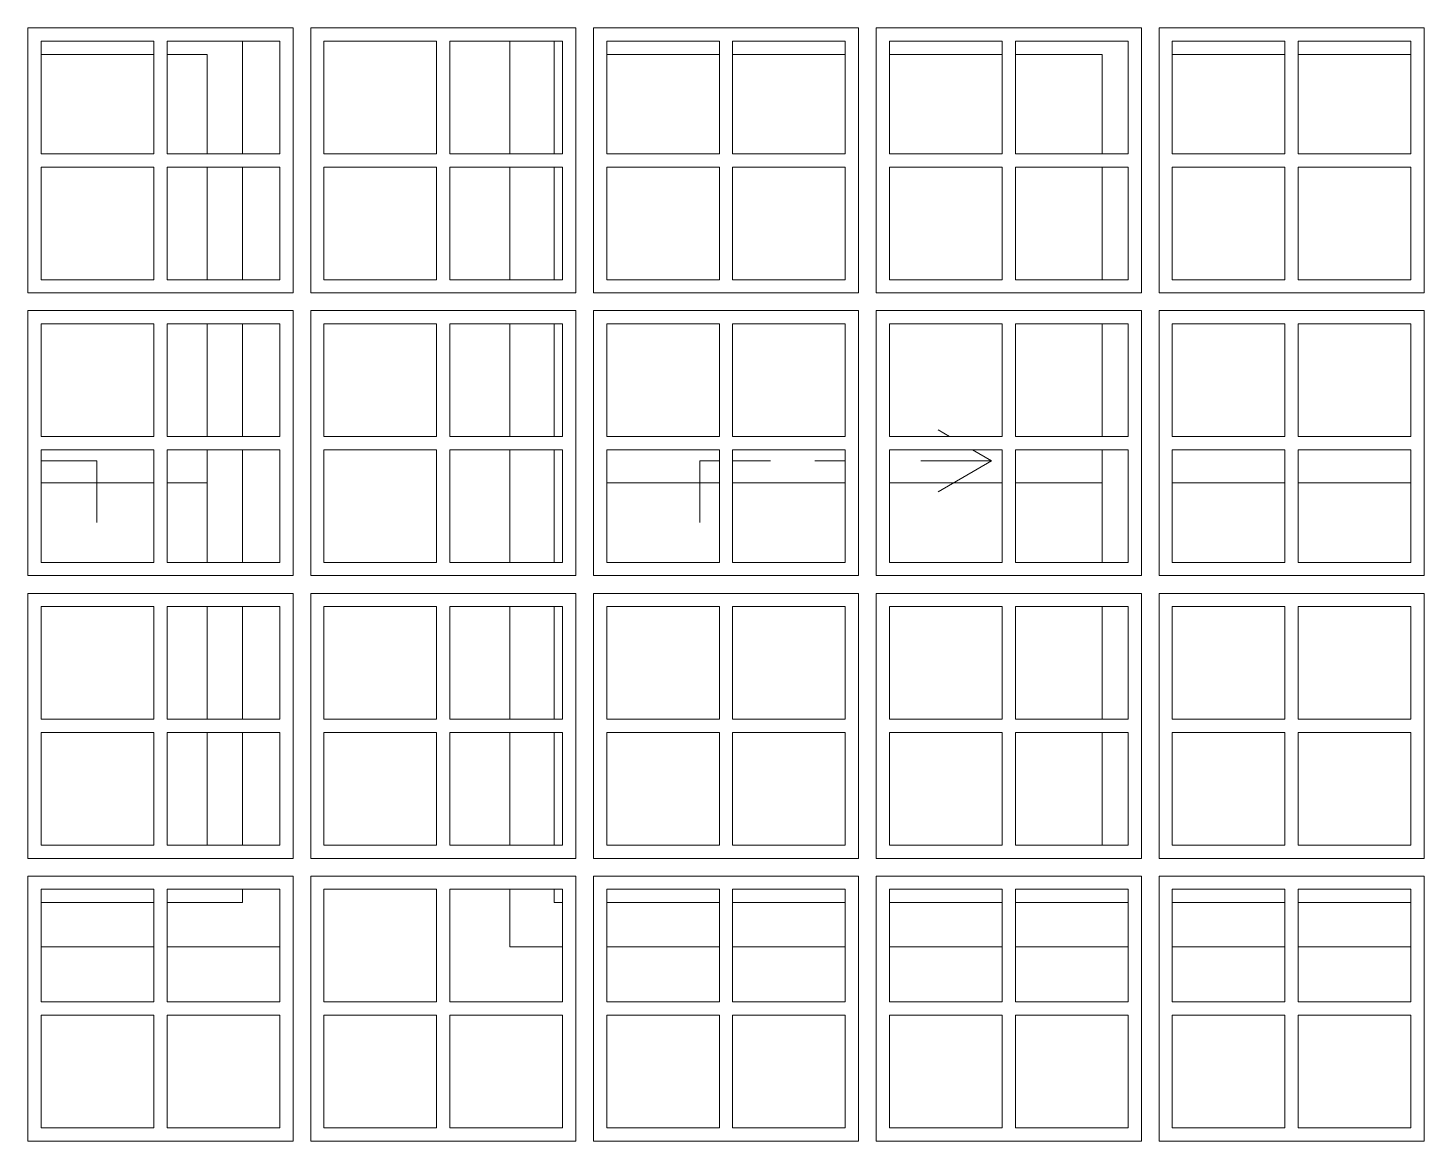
# Model space of a CAD drawing. Header units: metres. Extents: x -67.2 to -32.8, y -0.2 to 5.
# Drawn here: x -64.254 to -62.674, y 0.98 to 2.24 of the extents above; entities that cross this region are included whole.
import ezdxf

# ---------------------------------------------------------------- set-up
doc = ezdxf.new("R2010")
doc.units = ezdxf.units.M
doc.header["$MEASUREMENT"] = 0
doc.layers.add('Janelas Archicad_Caneta_No__241', color=7, linetype='Continuous', lineweight=13)
doc.layers.add('Janelas Archicad_Caneta_No__43', color=44, linetype='Continuous', lineweight=0)
doc.layers.add('Janelas Archicad_Caneta_No__9', color=7, linetype='Continuous', lineweight=5, true_color=0x020202)
doc.layers.add('Janelas Archicad_Caneta_No__97', color=7, linetype='Continuous', lineweight=5, true_color=0x6b6b6b)

msp = doc.modelspace()

# ---------------------------------------------------------------- linework, layer by layer
at = {"layer": 'Janelas Archicad_Caneta_No__241', "color": 7, "linetype": 'Continuous', "lineweight": 13}
for p, q in [((-63.7085, 2.0975), (-63.7085, 2.225)), ((-63.7085, 1.955), (-63.7085, 2.0825)), ((-63.7085, 1.7775), (-63.7085, 1.905)), ((-63.7085, 1.635), (-63.7085, 1.7625)), ((-63.7085, 1.4575), (-63.7085, 1.585)), ((-63.7085, 1.315), (-63.7085, 1.4425)), ((-63.7085, 1.2), (-63.7085, 1.265)), ((-64.1115, 1.2), (-64.239, 1.2)), ((-63.969, 1.2), (-64.0965, 1.2)), ((-63.649, 1.2), (-63.7085, 1.2)), ((-63.4715, 1.2), (-63.599, 1.2)), ((-63.329, 1.2), (-63.4565, 1.2)), ((-63.1515, 1.2), (-63.279, 1.2)), ((-63.009, 1.2), (-63.1365, 1.2)), ((-62.8315, 1.2), (-62.959, 1.2)), ((-62.689, 1.2), (-62.8165, 1.2))]:
    msp.add_line(p, q, dxfattribs=at)
at = {"layer": 'Janelas Archicad_Caneta_No__43', "color": 44, "linetype": 'Continuous', "lineweight": 0}
for p, q in [((-63.954, 2.24), (-64.254, 2.24)), ((-64.254, 2.24), (-64.254, 1.94)), ((-63.954, 1.94), (-63.954, 2.24)), ((-63.634, 2.24), (-63.934, 2.24)), ((-63.934, 2.24), (-63.934, 1.94)), ((-63.634, 1.94), (-63.634, 2.24)), ((-63.314, 2.24), (-63.614, 2.24)), ((-63.614, 2.24), (-63.614, 1.94)), ((-63.314, 1.94), (-63.314, 2.24)), ((-62.994, 2.24), (-63.294, 2.24)), ((-63.294, 2.24), (-63.294, 1.94)), ((-62.994, 1.94), (-62.994, 2.24)), ((-62.674, 2.24), (-62.974, 2.24)), ((-62.974, 2.24), (-62.974, 1.94)), ((-62.674, 1.94), (-62.674, 2.24)), ((-64.239, 2.0975), (-64.239, 2.225)), ((-64.239, 2.225), (-64.1115, 2.225)), ((-64.1115, 2.225), (-64.1115, 2.0975)), ((-64.0965, 2.0975), (-64.0965, 2.225)), ((-64.0965, 2.225), (-63.969, 2.225)), ((-63.969, 2.225), (-63.969, 2.0975)), ((-63.919, 2.0975), (-63.919, 2.225)), ((-63.919, 2.225), (-63.7915, 2.225)), ((-63.7915, 2.225), (-63.7915, 2.0975)), ((-63.7765, 2.0975), (-63.7765, 2.225)), ((-63.7765, 2.225), (-63.649, 2.225)), ((-63.649, 2.225), (-63.649, 2.0975)), ((-63.599, 2.0975), (-63.599, 2.225)), ((-63.599, 2.225), (-63.4715, 2.225)), ((-63.4715, 2.225), (-63.4715, 2.0975)), ((-63.4565, 2.0975), (-63.4565, 2.225)), ((-63.4565, 2.225), (-63.329, 2.225)), ((-63.329, 2.225), (-63.329, 2.0975)), ((-63.279, 2.0975), (-63.279, 2.225)), ((-63.279, 2.225), (-63.1515, 2.225)), ((-63.1515, 2.225), (-63.1515, 2.0975)), ((-63.1365, 2.0975), (-63.1365, 2.225)), ((-63.1365, 2.225), (-63.009, 2.225)), ((-63.009, 2.225), (-63.009, 2.0975)), ((-62.959, 2.0975), (-62.959, 2.225)), ((-62.959, 2.225), (-62.8315, 2.225)), ((-62.8315, 2.225), (-62.8315, 2.0975)), ((-62.8165, 2.0975), (-62.8165, 2.225)), ((-62.8165, 2.225), (-62.689, 2.225)), ((-62.689, 2.225), (-62.689, 2.0975)), ((-64.1115, 2.0975), (-64.239, 2.0975)), ((-63.969, 2.0975), (-64.0965, 2.0975)), ((-63.7915, 2.0975), (-63.919, 2.0975)), ((-63.649, 2.0975), (-63.7765, 2.0975)), ((-63.4715, 2.0975), (-63.599, 2.0975)), ((-63.329, 2.0975), (-63.4565, 2.0975)), ((-63.1515, 2.0975), (-63.279, 2.0975)), ((-63.009, 2.0975), (-63.1365, 2.0975)), ((-62.8315, 2.0975), (-62.959, 2.0975)), ((-62.689, 2.0975), (-62.8165, 2.0975)), ((-64.239, 1.955), (-64.239, 2.0825)), ((-64.239, 2.0825), (-64.1115, 2.0825)), ((-64.1115, 2.0825), (-64.1115, 1.955)), ((-64.0965, 1.955), (-64.0965, 2.0825)), ((-64.0965, 2.0825), (-63.969, 2.0825)), ((-63.969, 2.0825), (-63.969, 1.955)), ((-63.919, 1.955), (-63.919, 2.0825)), ((-63.919, 2.0825), (-63.7915, 2.0825)), ((-63.7915, 2.0825), (-63.7915, 1.955)), ((-63.7765, 1.955), (-63.7765, 2.0825)), ((-63.7765, 2.0825), (-63.649, 2.0825)), ((-63.649, 2.0825), (-63.649, 1.955)), ((-63.599, 1.955), (-63.599, 2.0825)), ((-63.599, 2.0825), (-63.4715, 2.0825)), ((-63.4715, 2.0825), (-63.4715, 1.955)), ((-63.4565, 1.955), (-63.4565, 2.0825)), ((-63.4565, 2.0825), (-63.329, 2.0825)), ((-63.329, 2.0825), (-63.329, 1.955)), ((-63.279, 1.955), (-63.279, 2.0825)), ((-63.279, 2.0825), (-63.1515, 2.0825)), ((-63.1515, 2.0825), (-63.1515, 1.955)), ((-63.1365, 1.955), (-63.1365, 2.0825)), ((-63.1365, 2.0825), (-63.009, 2.0825)), ((-63.009, 2.0825), (-63.009, 1.955)), ((-62.959, 1.955), (-62.959, 2.0825)), ((-62.959, 2.0825), (-62.8315, 2.0825)), ((-62.8315, 2.0825), (-62.8315, 1.955)), ((-62.8165, 1.955), (-62.8165, 2.0825)), ((-62.8165, 2.0825), (-62.689, 2.0825)), ((-62.689, 2.0825), (-62.689, 1.955)), ((-64.1115, 1.955), (-64.239, 1.955)), ((-63.969, 1.955), (-64.0965, 1.955)), ((-63.7915, 1.955), (-63.919, 1.955)), ((-63.649, 1.955), (-63.7765, 1.955)), ((-63.4715, 1.955), (-63.599, 1.955)), ((-63.329, 1.955), (-63.4565, 1.955)), ((-63.1515, 1.955), (-63.279, 1.955)), ((-63.009, 1.955), (-63.1365, 1.955)), ((-62.8315, 1.955), (-62.959, 1.955)), ((-62.689, 1.955), (-62.8165, 1.955)), ((-64.254, 1.94), (-63.954, 1.94)), ((-63.934, 1.94), (-63.634, 1.94)), ((-63.614, 1.94), (-63.314, 1.94)), ((-63.294, 1.94), (-62.994, 1.94)), ((-62.974, 1.94), (-62.674, 1.94)), ((-63.954, 1.92), (-64.254, 1.92)), ((-64.254, 1.92), (-64.254, 1.62)), ((-63.954, 1.62), (-63.954, 1.92)), ((-63.634, 1.92), (-63.934, 1.92)), ((-63.934, 1.92), (-63.934, 1.62)), ((-63.634, 1.62), (-63.634, 1.92)), ((-63.314, 1.92), (-63.614, 1.92)), ((-63.614, 1.92), (-63.614, 1.62)), ((-63.314, 1.62), (-63.314, 1.92)), ((-62.994, 1.92), (-63.294, 1.92)), ((-63.294, 1.92), (-63.294, 1.62)), ((-62.994, 1.62), (-62.994, 1.92)), ((-62.674, 1.92), (-62.974, 1.92)), ((-62.974, 1.92), (-62.974, 1.62)), ((-62.674, 1.62), (-62.674, 1.92)), ((-64.239, 1.7775), (-64.239, 1.905)), ((-64.239, 1.905), (-64.1115, 1.905)), ((-64.1115, 1.905), (-64.1115, 1.7775)), ((-64.0965, 1.7775), (-64.0965, 1.905)), ((-64.0965, 1.905), (-63.969, 1.905)), ((-63.969, 1.905), (-63.969, 1.7775)), ((-63.919, 1.7775), (-63.919, 1.905)), ((-63.919, 1.905), (-63.7915, 1.905)), ((-63.7915, 1.905), (-63.7915, 1.7775)), ((-63.7765, 1.7775), (-63.7765, 1.905)), ((-63.7765, 1.905), (-63.649, 1.905)), ((-63.649, 1.905), (-63.649, 1.7775)), ((-63.599, 1.7775), (-63.599, 1.905)), ((-63.599, 1.905), (-63.4715, 1.905)), ((-63.4715, 1.905), (-63.4715, 1.7775)), ((-63.4565, 1.7775), (-63.4565, 1.905)), ((-63.4565, 1.905), (-63.329, 1.905)), ((-63.329, 1.905), (-63.329, 1.7775)), ((-63.279, 1.7775), (-63.279, 1.905)), ((-63.279, 1.905), (-63.1515, 1.905)), ((-63.1515, 1.905), (-63.1515, 1.7775)), ((-63.1365, 1.7775), (-63.1365, 1.905)), ((-63.1365, 1.905), (-63.009, 1.905)), ((-63.009, 1.905), (-63.009, 1.7775)), ((-62.959, 1.7775), (-62.959, 1.905)), ((-62.959, 1.905), (-62.8315, 1.905)), ((-62.8315, 1.905), (-62.8315, 1.7775)), ((-62.8165, 1.7775), (-62.8165, 1.905)), ((-62.8165, 1.905), (-62.689, 1.905)), ((-62.689, 1.905), (-62.689, 1.7775)), ((-64.1115, 1.7775), (-64.239, 1.7775)), ((-63.969, 1.7775), (-64.0965, 1.7775)), ((-63.7915, 1.7775), (-63.919, 1.7775)), ((-63.649, 1.7775), (-63.7765, 1.7775)), ((-63.4715, 1.7775), (-63.599, 1.7775)), ((-63.329, 1.7775), (-63.4565, 1.7775)), ((-63.1515, 1.7775), (-63.279, 1.7775)), ((-63.009, 1.7775), (-63.1365, 1.7775)), ((-62.8315, 1.7775), (-62.959, 1.7775)), ((-62.689, 1.7775), (-62.8165, 1.7775)), ((-64.239, 1.635), (-64.239, 1.7625)), ((-64.239, 1.7625), (-64.1115, 1.7625)), ((-64.1115, 1.7625), (-64.1115, 1.635)), ((-64.0965, 1.635), (-64.0965, 1.7625)), ((-64.0965, 1.7625), (-63.969, 1.7625)), ((-63.969, 1.7625), (-63.969, 1.635)), ((-63.919, 1.635), (-63.919, 1.7625)), ((-63.919, 1.7625), (-63.7915, 1.7625)), ((-63.7915, 1.7625), (-63.7915, 1.635)), ((-63.7765, 1.635), (-63.7765, 1.7625)), ((-63.7765, 1.7625), (-63.649, 1.7625)), ((-63.649, 1.7625), (-63.649, 1.635)), ((-63.599, 1.635), (-63.599, 1.7625)), ((-63.599, 1.7625), (-63.4715, 1.7625)), ((-63.4715, 1.7625), (-63.4715, 1.635)), ((-63.4565, 1.635), (-63.4565, 1.7625)), ((-63.4565, 1.7625), (-63.329, 1.7625)), ((-63.329, 1.7625), (-63.329, 1.635)), ((-63.279, 1.635), (-63.279, 1.7625)), ((-63.279, 1.7625), (-63.1515, 1.7625)), ((-63.1515, 1.7625), (-63.1515, 1.635)), ((-63.1365, 1.635), (-63.1365, 1.7625)), ((-63.1365, 1.7625), (-63.009, 1.7625)), ((-63.009, 1.7625), (-63.009, 1.635)), ((-62.959, 1.635), (-62.959, 1.7625)), ((-62.959, 1.7625), (-62.8315, 1.7625)), ((-62.8315, 1.7625), (-62.8315, 1.635)), ((-62.8165, 1.635), (-62.8165, 1.7625)), ((-62.8165, 1.7625), (-62.689, 1.7625)), ((-62.689, 1.7625), (-62.689, 1.635)), ((-64.1115, 1.635), (-64.239, 1.635)), ((-63.969, 1.635), (-64.0965, 1.635)), ((-63.7915, 1.635), (-63.919, 1.635)), ((-63.649, 1.635), (-63.7765, 1.635)), ((-63.4715, 1.635), (-63.599, 1.635)), ((-63.329, 1.635), (-63.4565, 1.635)), ((-63.1515, 1.635), (-63.279, 1.635)), ((-63.009, 1.635), (-63.1365, 1.635)), ((-62.8315, 1.635), (-62.959, 1.635)), ((-62.689, 1.635), (-62.8165, 1.635)), ((-64.254, 1.62), (-63.954, 1.62)), ((-63.934, 1.62), (-63.634, 1.62)), ((-63.614, 1.62), (-63.314, 1.62)), ((-63.294, 1.62), (-62.994, 1.62)), ((-62.974, 1.62), (-62.674, 1.62)), ((-63.954, 1.6), (-64.254, 1.6)), ((-64.254, 1.6), (-64.254, 1.3)), ((-63.954, 1.3), (-63.954, 1.6)), ((-63.634, 1.6), (-63.934, 1.6)), ((-63.934, 1.6), (-63.934, 1.3)), ((-63.634, 1.3), (-63.634, 1.6)), ((-63.314, 1.6), (-63.614, 1.6)), ((-63.614, 1.6), (-63.614, 1.3)), ((-63.314, 1.3), (-63.314, 1.6)), ((-62.994, 1.6), (-63.294, 1.6)), ((-63.294, 1.6), (-63.294, 1.3)), ((-62.994, 1.3), (-62.994, 1.6)), ((-62.674, 1.6), (-62.974, 1.6)), ((-62.974, 1.6), (-62.974, 1.3)), ((-62.674, 1.3), (-62.674, 1.6)), ((-64.239, 1.4575), (-64.239, 1.585)), ((-64.239, 1.585), (-64.1115, 1.585)), ((-64.1115, 1.585), (-64.1115, 1.4575)), ((-64.0965, 1.4575), (-64.0965, 1.585)), ((-64.0965, 1.585), (-63.969, 1.585)), ((-63.969, 1.585), (-63.969, 1.4575)), ((-63.919, 1.4575), (-63.919, 1.585)), ((-63.919, 1.585), (-63.7915, 1.585)), ((-63.7915, 1.585), (-63.7915, 1.4575)), ((-63.7765, 1.4575), (-63.7765, 1.585)), ((-63.7765, 1.585), (-63.649, 1.585)), ((-63.649, 1.585), (-63.649, 1.4575)), ((-63.599, 1.4575), (-63.599, 1.585)), ((-63.599, 1.585), (-63.4715, 1.585)), ((-63.4715, 1.585), (-63.4715, 1.4575)), ((-63.4565, 1.4575), (-63.4565, 1.585)), ((-63.4565, 1.585), (-63.329, 1.585)), ((-63.329, 1.585), (-63.329, 1.4575)), ((-63.279, 1.4575), (-63.279, 1.585)), ((-63.279, 1.585), (-63.1515, 1.585)), ((-63.1515, 1.585), (-63.1515, 1.4575)), ((-63.1365, 1.4575), (-63.1365, 1.585)), ((-63.1365, 1.585), (-63.009, 1.585)), ((-63.009, 1.585), (-63.009, 1.4575)), ((-62.959, 1.4575), (-62.959, 1.585)), ((-62.959, 1.585), (-62.8315, 1.585)), ((-62.8315, 1.585), (-62.8315, 1.4575)), ((-62.8165, 1.4575), (-62.8165, 1.585)), ((-62.8165, 1.585), (-62.689, 1.585)), ((-62.689, 1.585), (-62.689, 1.4575)), ((-64.1115, 1.4575), (-64.239, 1.4575)), ((-63.969, 1.4575), (-64.0965, 1.4575)), ((-63.7915, 1.4575), (-63.919, 1.4575)), ((-63.649, 1.4575), (-63.7765, 1.4575)), ((-63.4715, 1.4575), (-63.599, 1.4575)), ((-63.329, 1.4575), (-63.4565, 1.4575)), ((-63.1515, 1.4575), (-63.279, 1.4575)), ((-63.009, 1.4575), (-63.1365, 1.4575)), ((-62.8315, 1.4575), (-62.959, 1.4575)), ((-62.689, 1.4575), (-62.8165, 1.4575)), ((-64.239, 1.315), (-64.239, 1.4425)), ((-64.239, 1.4425), (-64.1115, 1.4425)), ((-64.1115, 1.4425), (-64.1115, 1.315)), ((-64.0965, 1.315), (-64.0965, 1.4425)), ((-64.0965, 1.4425), (-63.969, 1.4425)), ((-63.969, 1.4425), (-63.969, 1.315)), ((-63.919, 1.315), (-63.919, 1.4425)), ((-63.919, 1.4425), (-63.7915, 1.4425)), ((-63.7915, 1.4425), (-63.7915, 1.315)), ((-63.7765, 1.315), (-63.7765, 1.4425)), ((-63.7765, 1.4425), (-63.649, 1.4425)), ((-63.649, 1.4425), (-63.649, 1.315)), ((-63.599, 1.315), (-63.599, 1.4425)), ((-63.599, 1.4425), (-63.4715, 1.4425)), ((-63.4715, 1.4425), (-63.4715, 1.315)), ((-63.4565, 1.315), (-63.4565, 1.4425)), ((-63.4565, 1.4425), (-63.329, 1.4425)), ((-63.329, 1.4425), (-63.329, 1.315)), ((-63.279, 1.315), (-63.279, 1.4425)), ((-63.279, 1.4425), (-63.1515, 1.4425)), ((-63.1515, 1.4425), (-63.1515, 1.315)), ((-63.1365, 1.315), (-63.1365, 1.4425)), ((-63.1365, 1.4425), (-63.009, 1.4425)), ((-63.009, 1.4425), (-63.009, 1.315)), ((-62.959, 1.315), (-62.959, 1.4425)), ((-62.959, 1.4425), (-62.8315, 1.4425)), ((-62.8315, 1.4425), (-62.8315, 1.315)), ((-62.8165, 1.315), (-62.8165, 1.4425)), ((-62.8165, 1.4425), (-62.689, 1.4425)), ((-62.689, 1.4425), (-62.689, 1.315)), ((-64.1115, 1.315), (-64.239, 1.315)), ((-63.969, 1.315), (-64.0965, 1.315)), ((-63.7915, 1.315), (-63.919, 1.315)), ((-63.649, 1.315), (-63.7765, 1.315)), ((-63.4715, 1.315), (-63.599, 1.315)), ((-63.329, 1.315), (-63.4565, 1.315)), ((-63.1515, 1.315), (-63.279, 1.315)), ((-63.009, 1.315), (-63.1365, 1.315)), ((-62.8315, 1.315), (-62.959, 1.315)), ((-62.689, 1.315), (-62.8165, 1.315)), ((-64.254, 1.3), (-63.954, 1.3)), ((-63.934, 1.3), (-63.634, 1.3)), ((-63.614, 1.3), (-63.314, 1.3)), ((-63.294, 1.3), (-62.994, 1.3)), ((-62.974, 1.3), (-62.674, 1.3)), ((-63.954, 1.28), (-64.254, 1.28)), ((-64.254, 1.28), (-64.254, 0.98)), ((-63.954, 0.98), (-63.954, 1.28)), ((-63.634, 1.28), (-63.934, 1.28)), ((-63.934, 1.28), (-63.934, 0.98)), ((-63.634, 0.98), (-63.634, 1.28)), ((-63.314, 1.28), (-63.614, 1.28)), ((-63.614, 1.28), (-63.614, 0.98)), ((-63.314, 0.98), (-63.314, 1.28)), ((-62.994, 1.28), (-63.294, 1.28)), ((-63.294, 1.28), (-63.294, 0.98)), ((-62.994, 0.98), (-62.994, 1.28)), ((-62.674, 1.28), (-62.974, 1.28)), ((-62.974, 1.28), (-62.974, 0.98)), ((-62.674, 0.98), (-62.674, 1.28)), ((-64.239, 1.1375), (-64.239, 1.265)), ((-64.239, 1.265), (-64.1115, 1.265)), ((-64.1115, 1.265), (-64.1115, 1.1375)), ((-64.0965, 1.1375), (-64.0965, 1.265)), ((-64.0965, 1.265), (-63.969, 1.265)), ((-63.969, 1.265), (-63.969, 1.1375)), ((-63.919, 1.1375), (-63.919, 1.265)), ((-63.919, 1.265), (-63.7915, 1.265)), ((-63.7915, 1.265), (-63.7915, 1.1375)), ((-63.7765, 1.1375), (-63.7765, 1.265)), ((-63.7765, 1.265), (-63.649, 1.265)), ((-63.649, 1.265), (-63.649, 1.1375)), ((-63.599, 1.1375), (-63.599, 1.265)), ((-63.599, 1.265), (-63.4715, 1.265)), ((-63.4715, 1.265), (-63.4715, 1.1375)), ((-63.4565, 1.1375), (-63.4565, 1.265)), ((-63.4565, 1.265), (-63.329, 1.265)), ((-63.329, 1.265), (-63.329, 1.1375)), ((-63.279, 1.1375), (-63.279, 1.265)), ((-63.279, 1.265), (-63.1515, 1.265)), ((-63.1515, 1.265), (-63.1515, 1.1375)), ((-63.1365, 1.1375), (-63.1365, 1.265)), ((-63.1365, 1.265), (-63.009, 1.265)), ((-63.009, 1.265), (-63.009, 1.1375)), ((-62.959, 1.1375), (-62.959, 1.265)), ((-62.959, 1.265), (-62.8315, 1.265)), ((-62.8315, 1.265), (-62.8315, 1.1375)), ((-62.8165, 1.1375), (-62.8165, 1.265)), ((-62.8165, 1.265), (-62.689, 1.265)), ((-62.689, 1.265), (-62.689, 1.1375)), ((-64.1115, 1.1375), (-64.239, 1.1375)), ((-64.239, 0.995), (-64.239, 1.1225)), ((-64.239, 1.1225), (-64.1115, 1.1225)), ((-64.1115, 1.1225), (-64.1115, 0.995)), ((-63.969, 1.1375), (-64.0965, 1.1375)), ((-64.0965, 0.995), (-64.0965, 1.1225)), ((-64.0965, 1.1225), (-63.969, 1.1225)), ((-63.969, 1.1225), (-63.969, 0.995)), ((-63.7915, 1.1375), (-63.919, 1.1375)), ((-63.919, 0.995), (-63.919, 1.1225)), ((-63.919, 1.1225), (-63.7915, 1.1225)), ((-63.7915, 1.1225), (-63.7915, 0.995)), ((-63.649, 1.1375), (-63.7765, 1.1375)), ((-63.7765, 0.995), (-63.7765, 1.1225)), ((-63.7765, 1.1225), (-63.649, 1.1225)), ((-63.649, 1.1225), (-63.649, 0.995)), ((-63.4715, 1.1375), (-63.599, 1.1375)), ((-63.599, 0.995), (-63.599, 1.1225)), ((-63.599, 1.1225), (-63.4715, 1.1225)), ((-63.4715, 1.1225), (-63.4715, 0.995)), ((-63.329, 1.1375), (-63.4565, 1.1375)), ((-63.4565, 0.995), (-63.4565, 1.1225)), ((-63.4565, 1.1225), (-63.329, 1.1225)), ((-63.329, 1.1225), (-63.329, 0.995)), ((-63.1515, 1.1375), (-63.279, 1.1375)), ((-63.279, 0.995), (-63.279, 1.1225)), ((-63.279, 1.1225), (-63.1515, 1.1225)), ((-63.1515, 1.1225), (-63.1515, 0.995)), ((-63.009, 1.1375), (-63.1365, 1.1375)), ((-63.1365, 0.995), (-63.1365, 1.1225)), ((-63.1365, 1.1225), (-63.009, 1.1225)), ((-63.009, 1.1225), (-63.009, 0.995)), ((-62.8315, 1.1375), (-62.959, 1.1375)), ((-62.959, 0.995), (-62.959, 1.1225)), ((-62.959, 1.1225), (-62.8315, 1.1225)), ((-62.8315, 1.1225), (-62.8315, 0.995)), ((-62.689, 1.1375), (-62.8165, 1.1375)), ((-62.8165, 0.995), (-62.8165, 1.1225)), ((-62.8165, 1.1225), (-62.689, 1.1225)), ((-62.689, 1.1225), (-62.689, 0.995)), ((-64.254, 0.98), (-63.954, 0.98)), ((-64.1115, 0.995), (-64.239, 0.995)), ((-63.969, 0.995), (-64.0965, 0.995)), ((-63.934, 0.98), (-63.634, 0.98)), ((-63.7915, 0.995), (-63.919, 0.995)), ((-63.649, 0.995), (-63.7765, 0.995)), ((-63.614, 0.98), (-63.314, 0.98)), ((-63.4715, 0.995), (-63.599, 0.995)), ((-63.329, 0.995), (-63.4565, 0.995)), ((-63.294, 0.98), (-62.994, 0.98)), ((-63.1515, 0.995), (-63.279, 0.995)), ((-63.009, 0.995), (-63.1365, 0.995)), ((-62.974, 0.98), (-62.674, 0.98)), ((-62.8315, 0.995), (-62.959, 0.995)), ((-62.689, 0.995), (-62.8165, 0.995))]:
    msp.add_line(p, q, dxfattribs=at)
at = {"layer": 'Janelas Archicad_Caneta_No__9', "color": 18, "linetype": 'Continuous', "lineweight": 5, "true_color": 0x020202}
for p, q in [((-64.0111, 2.225), (-64.0111, 2.21)), ((-63.6585, 2.225), (-63.6585, 2.21)), ((-64.1115, 2.21), (-64.239, 2.21)), ((-64.0511, 2.21), (-64.0965, 2.21)), ((-64.0511, 2.0975), (-64.0511, 2.21)), ((-64.0111, 2.21), (-64.0111, 2.0975)), ((-63.6585, 2.21), (-63.6585, 2.0975)), ((-63.599, 2.21), (-63.4715, 2.21)), ((-63.4565, 2.21), (-63.329, 2.21)), ((-63.279, 2.21), (-63.1515, 2.21)), ((-63.1365, 2.21), (-63.0385, 2.21)), ((-63.0385, 2.21), (-63.0385, 2.0975)), ((-62.959, 2.21), (-62.8315, 2.21)), ((-62.8165, 2.21), (-62.689, 2.21)), ((-64.0511, 1.955), (-64.0511, 2.0825)), ((-64.0111, 2.0825), (-64.0111, 1.955)), ((-63.6585, 2.0825), (-63.6585, 1.955)), ((-63.0385, 2.0825), (-63.0385, 1.955)), ((-64.0511, 1.7775), (-64.0511, 1.905)), ((-64.0111, 1.905), (-64.0111, 1.7775)), ((-63.6585, 1.905), (-63.6585, 1.7775)), ((-63.0385, 1.905), (-63.0385, 1.7775)), ((-64.0511, 1.635), (-64.0511, 1.7625)), ((-64.0111, 1.7625), (-64.0111, 1.635)), ((-63.6585, 1.7625), (-63.6585, 1.635)), ((-63.0385, 1.7625), (-63.0385, 1.635)), ((-64.1115, 1.725), (-64.239, 1.725)), ((-64.0511, 1.725), (-64.0965, 1.725)), ((-63.599, 1.725), (-63.4715, 1.725)), ((-63.4565, 1.725), (-63.329, 1.725)), ((-63.279, 1.725), (-63.1515, 1.725)), ((-63.1365, 1.725), (-63.0385, 1.725)), ((-62.959, 1.725), (-62.8315, 1.725)), ((-62.8165, 1.725), (-62.689, 1.725)), ((-64.0511, 1.4575), (-64.0511, 1.585)), ((-64.0111, 1.585), (-64.0111, 1.4575)), ((-63.6585, 1.585), (-63.6585, 1.4575)), ((-63.0385, 1.585), (-63.0385, 1.4575)), ((-64.0511, 1.315), (-64.0511, 1.4425)), ((-64.0111, 1.4425), (-64.0111, 1.315)), ((-63.6585, 1.4425), (-63.6585, 1.315)), ((-63.0385, 1.4425), (-63.0385, 1.315)), ((-64.0111, 1.265), (-64.0111, 1.25)), ((-63.6585, 1.265), (-63.6585, 1.25)), ((-64.1115, 1.25), (-64.239, 1.25)), ((-64.0111, 1.25), (-64.0965, 1.25)), ((-63.6585, 1.25), (-63.649, 1.25)), ((-63.599, 1.25), (-63.4715, 1.25)), ((-63.4565, 1.25), (-63.329, 1.25)), ((-63.279, 1.25), (-63.1515, 1.25)), ((-63.1365, 1.25), (-63.009, 1.25)), ((-62.8315, 1.25), (-62.959, 1.25)), ((-62.689, 1.25), (-62.8165, 1.25))]:
    msp.add_line(p, q, dxfattribs=at)
at = {"layer": 'Janelas Archicad_Caneta_No__97', "color": 251, "linetype": 'Continuous', "lineweight": 5, "true_color": 0x6b6b6b}
for p, q in [((-63.2111, 1.7775), (-63.2241, 1.785)), ((-63.1635, 1.75), (-63.1851, 1.7625)), ((-64.1761, 1.75), (-64.239, 1.75)), ((-64.1761, 1.75), (-64.1761, 1.68)), ((-63.4935, 1.75), (-63.4715, 1.75)), ((-63.4935, 1.75), (-63.4935, 1.68)), ((-63.4565, 1.75), (-63.4135, 1.75)), ((-63.3635, 1.75), (-63.329, 1.75)), ((-63.2435, 1.75), (-63.1635, 1.75)), ((-63.1635, 1.75), (-63.2241, 1.715))]:
    msp.add_line(p, q, dxfattribs=at)

doc.saveas('drawing.dxf')
